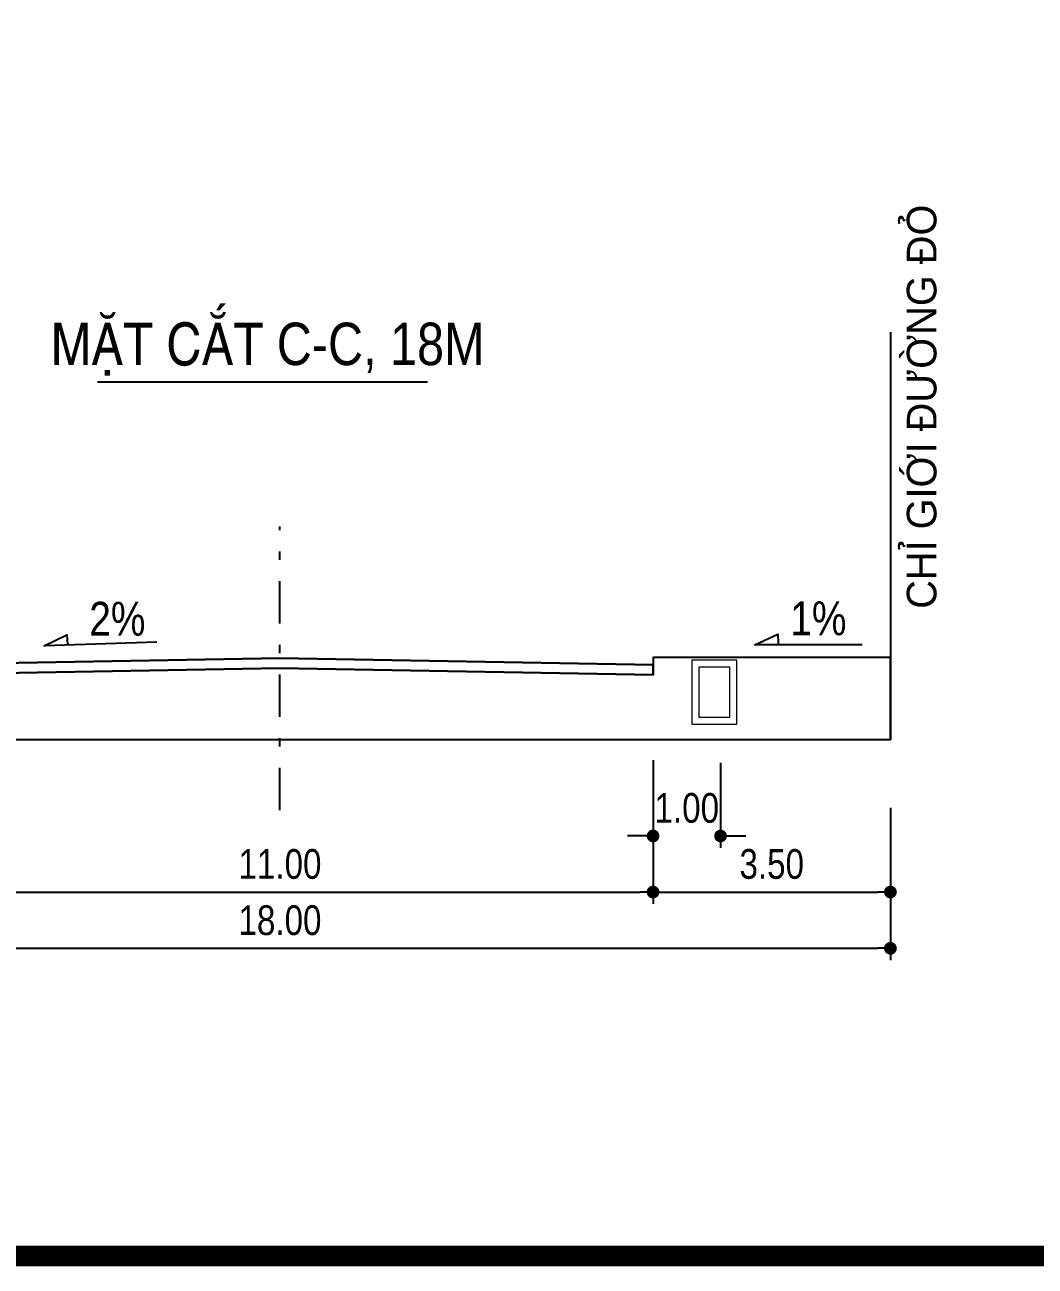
# Model space of a CAD drawing. Header units: metres. Extents: x 563124 to 573994, y 2062953 to 2068466.
# Drawn here: x 569054 to 569113.6, y 2065830.5 to 2065903.7 of the extents above; entities that cross this region are included whole.
import ezdxf

# ---------------------------------------------------------------- set-up
doc = ezdxf.new("R2010")
doc.units = ezdxf.units.M
doc.linetypes.add('TIM1', pattern=[5.5, 2.5, -1.25, 0.5, -1.25])
doc.layers.get('0').update_dxf_attribs({"linetype": 'CONTINUOUS'})
doc.layers.get('DEFPOINTS').update_dxf_attribs({"linetype": 'CONTINUOUS'})
for name, color, linetype in [('DienHT', 1, 'CONTINUOUS'), ('ghichieudai', 7, 'CONTINUOUS'), ('Khung ban ve', 7, 'CONTINUOUS'), ('Kich thuoc', 9, 'CONTINUOUS'), ('MATCATDUONG', 8, 'CONTINUOUS')]:
    doc.layers.add(name, color=color, linetype=linetype)
doc.layers.add('kt', color=37, linetype='CONTINUOUS', lineweight=25)
doc.styles.add('1', font='VHARIALN.ttf', dxfattribs={"height": 50})
doc.styles.add('IN', font='VHARIALN.ttf')
doc.styles.add('ktcn', font='VHARIAL.ttf', dxfattribs={"width": 0.8})
doc.styles.add('KTEN', font='VHAVAN.ttf')
doc.dimstyles.new('a', dxfattribs={"dimtxt": 1.75, "dimasz": 0.75, "dimexe": 0.7, "dimexo": 0, "dimgap": 0.75, "dimtad": 1, "dimzin": 0, "dimdsep": 46, "dimtxsty": 'ktcn', "dimblk": 'DOT', "dimcen": 0, "dimazin": 0, "dimtfac": 1, "dimtix": 1, "dimtofl": 0, "dimtmove": 0, "dimatfit": 3, "dimfxl": 1, "dimtolj": 1, "dimtzin": 0, "dimarcsym": 0})

# ---------------------------------------------------------------- blocks, each defined once
blk = doc.blocks.new('_Dot')
at = {"color": 0, "linetype": 'ByBlock', "lineweight": -2}
blk.add_line((-0.5, 0), (-1, 0), dxfattribs=at)
at = {"color": 0, "linetype": 'ByBlock', "const_width": 0.5}
blk.add_lwpolyline([(-0.25, 0, 1), (0.25, 0, 1)], format="xyb", close=True, dxfattribs=at)
blk = doc.blocks.new('*D68')
at = {"layer": 'DEFPOINTS', "color": 0, "linetype": 'Continuous'}
for p in [(569047.026, 2065857.52), (569091.026, 2065857.52), (569091.026, 2065852.561)]:
    blk.add_point(p, dxfattribs=at)
at = {"layer": 'MATCATDUONG', "color": 0, "linetype": 'Continuous', "lineweight": -2}
for p, q in [((569047.026, 2065857.52), (569047.026, 2065851.861)), ((569091.026, 2065857.52), (569091.026, 2065851.861)), ((569047.776, 2065852.561), (569090.276, 2065852.561))]:
    blk.add_line(p, q, dxfattribs=at)
at = {"layer": 'MATCATDUONG', "color": 0, "linetype": 'Continuous', "lineweight": -2, "xscale": 0.75, "yscale": 0.75, "zscale": 0.75, "rotation": 180}
blk.add_blockref('_Dot', (569047.026, 2065852.561), dxfattribs=at)
at = {"layer": 'MATCATDUONG', "color": 0, "linetype": 'Continuous', "lineweight": -2, "xscale": 0.75, "yscale": 0.75, "zscale": 0.75}
blk.add_blockref('_Dot', (569091.026, 2065852.561), dxfattribs=at)
at = {"layer": 'MATCATDUONG', "color": 0, "linetype": 'Continuous', "insert": (569069.026, 2065854.205), "char_height": 1.75, "attachment_point": 5, "style": 'ktcn'}
blk.add_mtext('\\A1;11.00', dxfattribs=at)
blk = doc.blocks.new('*D69')
at = {"layer": 'DEFPOINTS', "color": 0, "linetype": 'Continuous'}
for p in [(569091.026, 2065857.52), (569105.026, 2065857.52), (569105.026, 2065852.561)]:
    blk.add_point(p, dxfattribs=at)
at = {"layer": 'MATCATDUONG', "color": 0, "linetype": 'Continuous', "lineweight": -2}
for p, q in [((569091.026, 2065857.52), (569091.026, 2065851.861)), ((569105.026, 2065857.52), (569105.026, 2065851.861)), ((569091.776, 2065852.561), (569104.276, 2065852.561))]:
    blk.add_line(p, q, dxfattribs=at)
at = {"layer": 'MATCATDUONG', "color": 0, "linetype": 'Continuous', "lineweight": -2, "xscale": 0.75, "yscale": 0.75, "zscale": 0.75, "rotation": 180}
blk.add_blockref('_Dot', (569091.026, 2065852.561), dxfattribs=at)
at = {"layer": 'MATCATDUONG', "color": 0, "linetype": 'Continuous', "lineweight": -2, "xscale": 0.75, "yscale": 0.75, "zscale": 0.75}
blk.add_blockref('_Dot', (569105.026, 2065852.561), dxfattribs=at)
at = {"layer": 'MATCATDUONG', "color": 0, "linetype": 'Continuous', "insert": (569098.026, 2065854.205), "char_height": 1.75, "attachment_point": 5, "style": 'ktcn'}
blk.add_mtext('\\A1;3.50', dxfattribs=at)
blk = doc.blocks.new('*D70')
at = {"layer": 'DEFPOINTS', "color": 0, "linetype": 'Continuous'}
for p in [(569033.026, 2065857.52), (569105.026, 2065857.52), (569105.026, 2065849.245)]:
    blk.add_point(p, dxfattribs=at)
at = {"layer": 'MATCATDUONG', "color": 0, "linetype": 'Continuous', "lineweight": -2}
for p, q in [((569033.026, 2065857.52), (569033.026, 2065848.545)), ((569105.026, 2065857.52), (569105.026, 2065848.545)), ((569033.776, 2065849.245), (569104.276, 2065849.245))]:
    blk.add_line(p, q, dxfattribs=at)
at = {"layer": 'MATCATDUONG', "color": 0, "linetype": 'Continuous', "lineweight": -2, "xscale": 0.75, "yscale": 0.75, "zscale": 0.75, "rotation": 180}
blk.add_blockref('_Dot', (569033.026, 2065849.245), dxfattribs=at)
at = {"layer": 'MATCATDUONG', "color": 0, "linetype": 'Continuous', "lineweight": -2, "xscale": 0.75, "yscale": 0.75, "zscale": 0.75}
blk.add_blockref('_Dot', (569105.026, 2065849.245), dxfattribs=at)
at = {"layer": 'MATCATDUONG', "color": 0, "linetype": 'Continuous', "insert": (569069.026, 2065850.889), "char_height": 1.75, "attachment_point": 5, "style": 'ktcn'}
blk.add_mtext('\\A1;18.00', dxfattribs=at)
blk = doc.blocks.new('*D73')
at = {"layer": 'DEFPOINTS', "color": 0, "linetype": 'Continuous'}
for p in [(569091.026, 2065860.329), (569095.008, 2065860.187), (569095.008, 2065855.866)]:
    blk.add_point(p, dxfattribs=at)
at = {"layer": 'MATCATDUONG', "color": 0, "linetype": 'Continuous', "lineweight": -2}
for p, q in [((569091.026, 2065860.329), (569091.026, 2065855.166)), ((569095.008, 2065860.187), (569095.008, 2065855.166)), ((569090.276, 2065855.866), (569089.526, 2065855.866)), ((569095.758, 2065855.866), (569096.508, 2065855.866))]:
    blk.add_line(p, q, dxfattribs=at)
at = {"layer": 'MATCATDUONG', "color": 0, "linetype": 'Continuous', "lineweight": -2, "xscale": 0.75, "yscale": 0.75, "zscale": 0.75}
blk.add_blockref('_Dot', (569091.026, 2065855.866), dxfattribs=at)
at = {"layer": 'MATCATDUONG', "color": 0, "linetype": 'Continuous', "lineweight": -2, "xscale": 0.75, "yscale": 0.75, "zscale": 0.75, "rotation": 180}
blk.add_blockref('_Dot', (569095.008, 2065855.866), dxfattribs=at)
at = {"layer": 'MATCATDUONG', "color": 0, "linetype": 'Continuous', "insert": (569093.017, 2065857.509), "char_height": 1.75, "attachment_point": 5, "style": 'ktcn'}
blk.add_mtext('\\A1;1.00', dxfattribs=at)

msp = doc.modelspace()

# ---------------------------------------------------------------- linework, layer by layer
at = {"layer": 'Khung ban ve', "const_width": 1.2}
msp.add_lwpolyline([(567973.928, 2066641.109), (569223.928, 2066641.109), (569223.928, 2065831.109), (567973.928, 2065831.109)], close=True, dxfattribs=at)

# ---------------------------------------------------------------- next in the draw order: wipeouts: each hides what was drawn before it
msp.add_wipeout([(568538.555, 2065837.116), (569134.391, 2065836.361), (569131.193, 2065953.825), (568779.004, 2065956.683), (568600.602, 2065960.315)]).dxf.layer = 'ghichieudai'

# ---------------------------------------------------------------- next in the draw order: linework, layer by layer
at = {"layer": 'Kich thuoc'}
for points in [[(569047.026, 2065865.961), (569069.026, 2065866.352), (569091.026, 2065865.961)], [(569047.026, 2065865.361), (569069.026, 2065865.752), (569091.026, 2065865.361)]]:
    msp.add_lwpolyline(points, dxfattribs=at)
at = {"layer": 'kt', "lineweight": 0}
for points in [[(569095.958, 2065866.224), (569093.317, 2065866.224), (569093.317, 2065862.457), (569095.958, 2065862.457)], [(569095.549, 2065865.815), (569093.725, 2065865.815), (569093.725, 2065862.865), (569095.549, 2065862.865)]]:
    msp.add_lwpolyline(points, close=True, dxfattribs=at)
at = {"layer": 'MATCATDUONG', "color": 40, "linetype": 'Continuous', "extrusion": (-3.31378e-12, 1.1371e-08, 1)}
msp.add_line((569105.026, 2065885.554, 0), (569105.026, 2065866.561), dxfattribs=at)
at = {"layer": 'MATCATDUONG', "linetype": 'Continuous', "extrusion": (1.01388e-11, 1.13736e-08, 1), "const_width": 0.12, "elevation": 0.024}
msp.add_lwpolyline([(569058.258, 2065882.629), (569077.741, 2065882.629)], dxfattribs=at)
at = {"layer": 'MATCATDUONG', "color": 1, "linetype": 'TIM1', "extrusion": (1.01388e-11, 1.13736e-08, 1), "elevation": 0.024}
msp.add_lwpolyline([(569069.026, 2065857.385), (569069.026, 2065874.103)], dxfattribs=at)
at = {"layer": 'MATCATDUONG', "color": 40, "linetype": 'Continuous'}
for points in [[(569061.771, 2065867.283), (569055.123, 2065867.077), (569056.463, 2065867.717), (569056.498, 2065867.165)], [(569103.361, 2065867.139), (569097.036, 2065867.13), (569098.376, 2065867.77), (569098.411, 2065867.219)], [(569105.026, 2065866.561), (569105.026, 2065861.561)]]:
    msp.add_lwpolyline(points, dxfattribs=at)
for points in [[(569105.026, 2065866.393), (569091.026, 2065866.393), (569091.026, 2065865.961), (569091.026, 2065865.361), (569069.026, 2065865.752), (569047.026, 2065865.361), (569047.026, 2065865.961), (569047.026, 2065866.393), (569033.026, 2065866.393), (569033.026, 2065861.561), (569105.026, 2065861.561)], [(569091.026, 2065865.961), (569069.026, 2065866.352), (569047.026, 2065865.961), (569047.026, 2065865.361), (569069.026, 2065865.752), (569091.026, 2065865.361)]]:
    msp.add_lwpolyline(points, close=True, dxfattribs=at)

# ---------------------------------------------------------------- next in the draw order: texts
at = {"layer": 'DienHT', "color": 7, "linetype": 'Continuous', "extrusion": (3.31378e-12, 1.1371e-08, 1), "style": 'IN'}
msp.add_text('mÆt c¾t c-c, 18m', height=2.5, dxfattribs=at).set_placement((569055.514, 2065883.621, 0.024))
at = {"layer": 'DienHT', "color": 7, "linetype": 'Continuous', "ltscale": 15, "style": '1'}
for s, rotation, p in [('2%%%', 360, (569057.779, 2065867.67)), ('1%%%', 0, (569099.122, 2065867.695))]:
    msp.add_text(s, height=2, rotation=rotation, dxfattribs=at).set_placement(p)
at = {"layer": 'MATCATDUONG', "color": 7, "linetype": 'Continuous', "extrusion": (-3.31378e-12, 1.1371e-08, 1), "style": 'KTEN'}
msp.add_text('chØ giíi ®\xadêng ®á', height=1.75, rotation=90, dxfattribs=at).set_placement((569107.74, 2065869.256, 0.023))

# ---------------------------------------------------------------- next in the draw order: dimensions: what is measured, and where the dimension line sits
at = {"layer": 'MATCATDUONG', "color": 7, "linetype": 'Continuous'}
dim = msp.add_linear_dim(base=(569095.008, 2065855.866, 0), p1=(569091.026, 2065860.329, 0), p2=(569095.008, 2065860.187, 0), angle=180, dimstyle='a', override={"dimlfac": 0.25}, dxfattribs=at)
dim.commit()
dim.dimension.update_dxf_attribs({"geometry": '*D73', "text_midpoint": (569093.017, 2065857.509, 0)})
for base, p1, p2, picture, middle in [((569105.026, 2065849.245), (569033.026, 2065857.52), (569105.026, 2065857.52), '*D70', (569069.026, 2065850.889)), ((569091.026, 2065852.561), (569047.026, 2065857.52), (569091.026, 2065857.52), '*D68', (569069.026, 2065854.205)), ((569105.026, 2065852.561), (569091.026, 2065857.52), (569105.026, 2065857.52), '*D69', (569098.026, 2065854.205))]:
    dim = msp.add_linear_dim(base=base, p1=p1, p2=p2, dimstyle='a', override={"dimlfac": 0.25}, dxfattribs=at)
    dim.commit()
    dim.dimension.update_dxf_attribs({"geometry": picture, "text_midpoint": middle})

doc.saveas('drawing.dxf')
